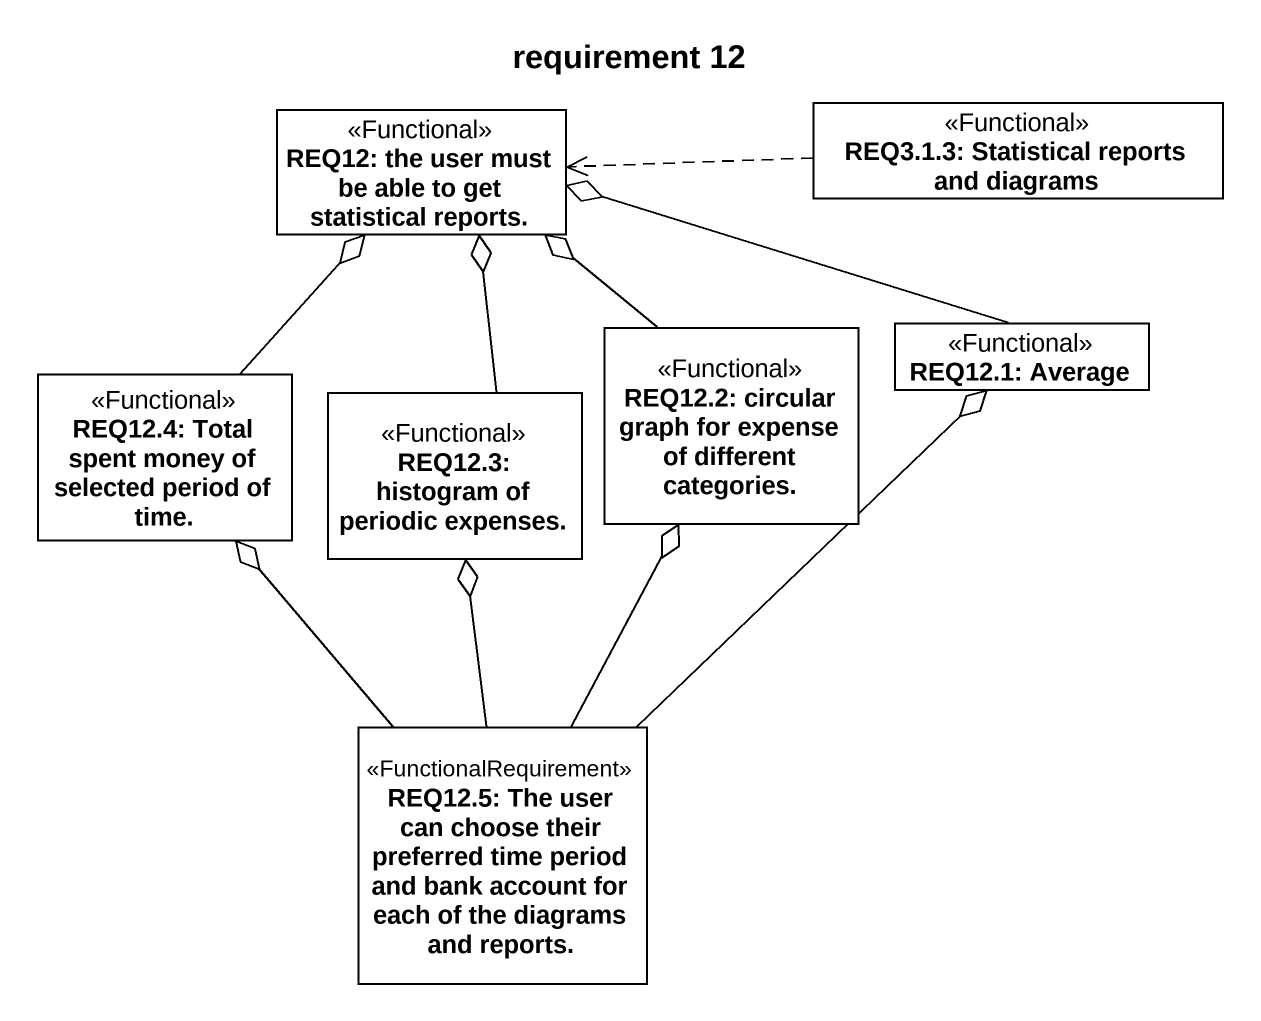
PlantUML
@startuml
title requirement 12
hide circle
hide empty members
class "REQ12: the user must be able to get statistical reports." as REQ12_the_user_must_be_able <<Functional>>
class "REQ3.1.3: Statistical reports and diagrams" as REQ3_1_3_Statistical <<Functional>>
class "REQ12.4: Total spent money of selected period of time." as REQ12_4_Total_spent_money <<Functional>>
class "REQ12.2: circular graph for expense of different categories." as REQ12_2_circular_graph_for <<Functional>>
class "REQ12.1: Average" as REQ12_1_Average <<Functional>>
class "REQ12.3: histogram of periodic expenses." as REQ12_3_histogram_of <<Functional>>
class "REQ12.5: The user can choose their preferred time period and bank account for each of the diagrams and reports." as REQ12_5_The_user_can_choose <<FunctionalRequirement>>
REQ3_1_3_Statistical .left.> REQ12_the_user_must_be_able
REQ12_4_Total_spent_money -up-o REQ12_the_user_must_be_able
REQ12_2_circular_graph_for -up-o REQ12_the_user_must_be_able
REQ12_1_Average -left-o REQ12_the_user_must_be_able
REQ12_3_histogram_of -up-o REQ12_the_user_must_be_able
REQ12_5_The_user_can_choose -up-o REQ12_4_Total_spent_money
REQ12_5_The_user_can_choose -up-o REQ12_2_circular_graph_for
REQ12_5_The_user_can_choose -up-o REQ12_1_Average
REQ12_5_The_user_can_choose -up-o REQ12_3_histogram_of
@enduml
